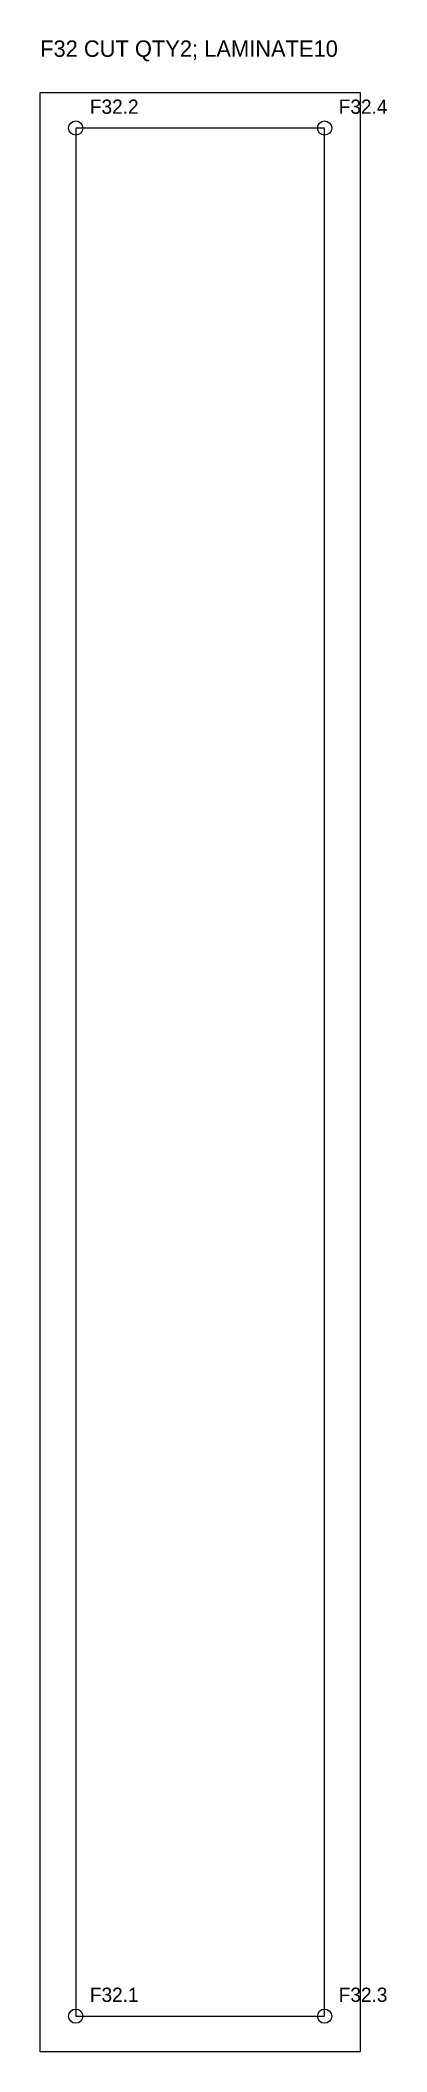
# Model space of a CAD drawing. Header units: millimetres. Extents: x 5 to 54, y 5 to 287.
import ezdxf

# ---------------------------------------------------------------- set-up
doc = ezdxf.new("R2010")
doc.units = ezdxf.units.MM
for name, color, linetype in [('CUT', 7, 'Continuous'), ('LABEL', 3, 'Continuous'), ('REFERENCE', 5, 'Continuous')]:
    doc.layers.add(name, color=color, linetype=linetype)

msp = doc.modelspace()

# ---------------------------------------------------------------- linework, layer by layer
at = {"layer": 'CUT'}
msp.add_lwpolyline([(5, 280.04), (50, 280.04), (50, 5), (5, 5)], close=True, dxfattribs=at)
at = {"layer": 'REFERENCE'}
msp.add_lwpolyline([(10, 275.04), (10, 10), (45, 10), (45, 275.04)], close=True, dxfattribs=at)
for centre in [(10, 275.04), (45, 275.04), (10, 10), (45, 10)]:
    msp.add_circle(centre, 1, dxfattribs=at)

# ---------------------------------------------------------------- texts
at = {"layer": 'LABEL'}
msp.add_text('F32 CUT QTY2; LAMINATE10', height=2.3, dxfattribs=at).set_placement((5, 285.04))
at = {"layer": 'REFERENCE'}
for s, p in [('F32.2', (12, 277.04)), ('F32.4', (47, 277.04)), ('F32.1', (12, 12)), ('F32.3', (47, 12))]:
    msp.add_text(s, height=2, dxfattribs=at).set_placement(p)

doc.saveas('drawing.dxf')
